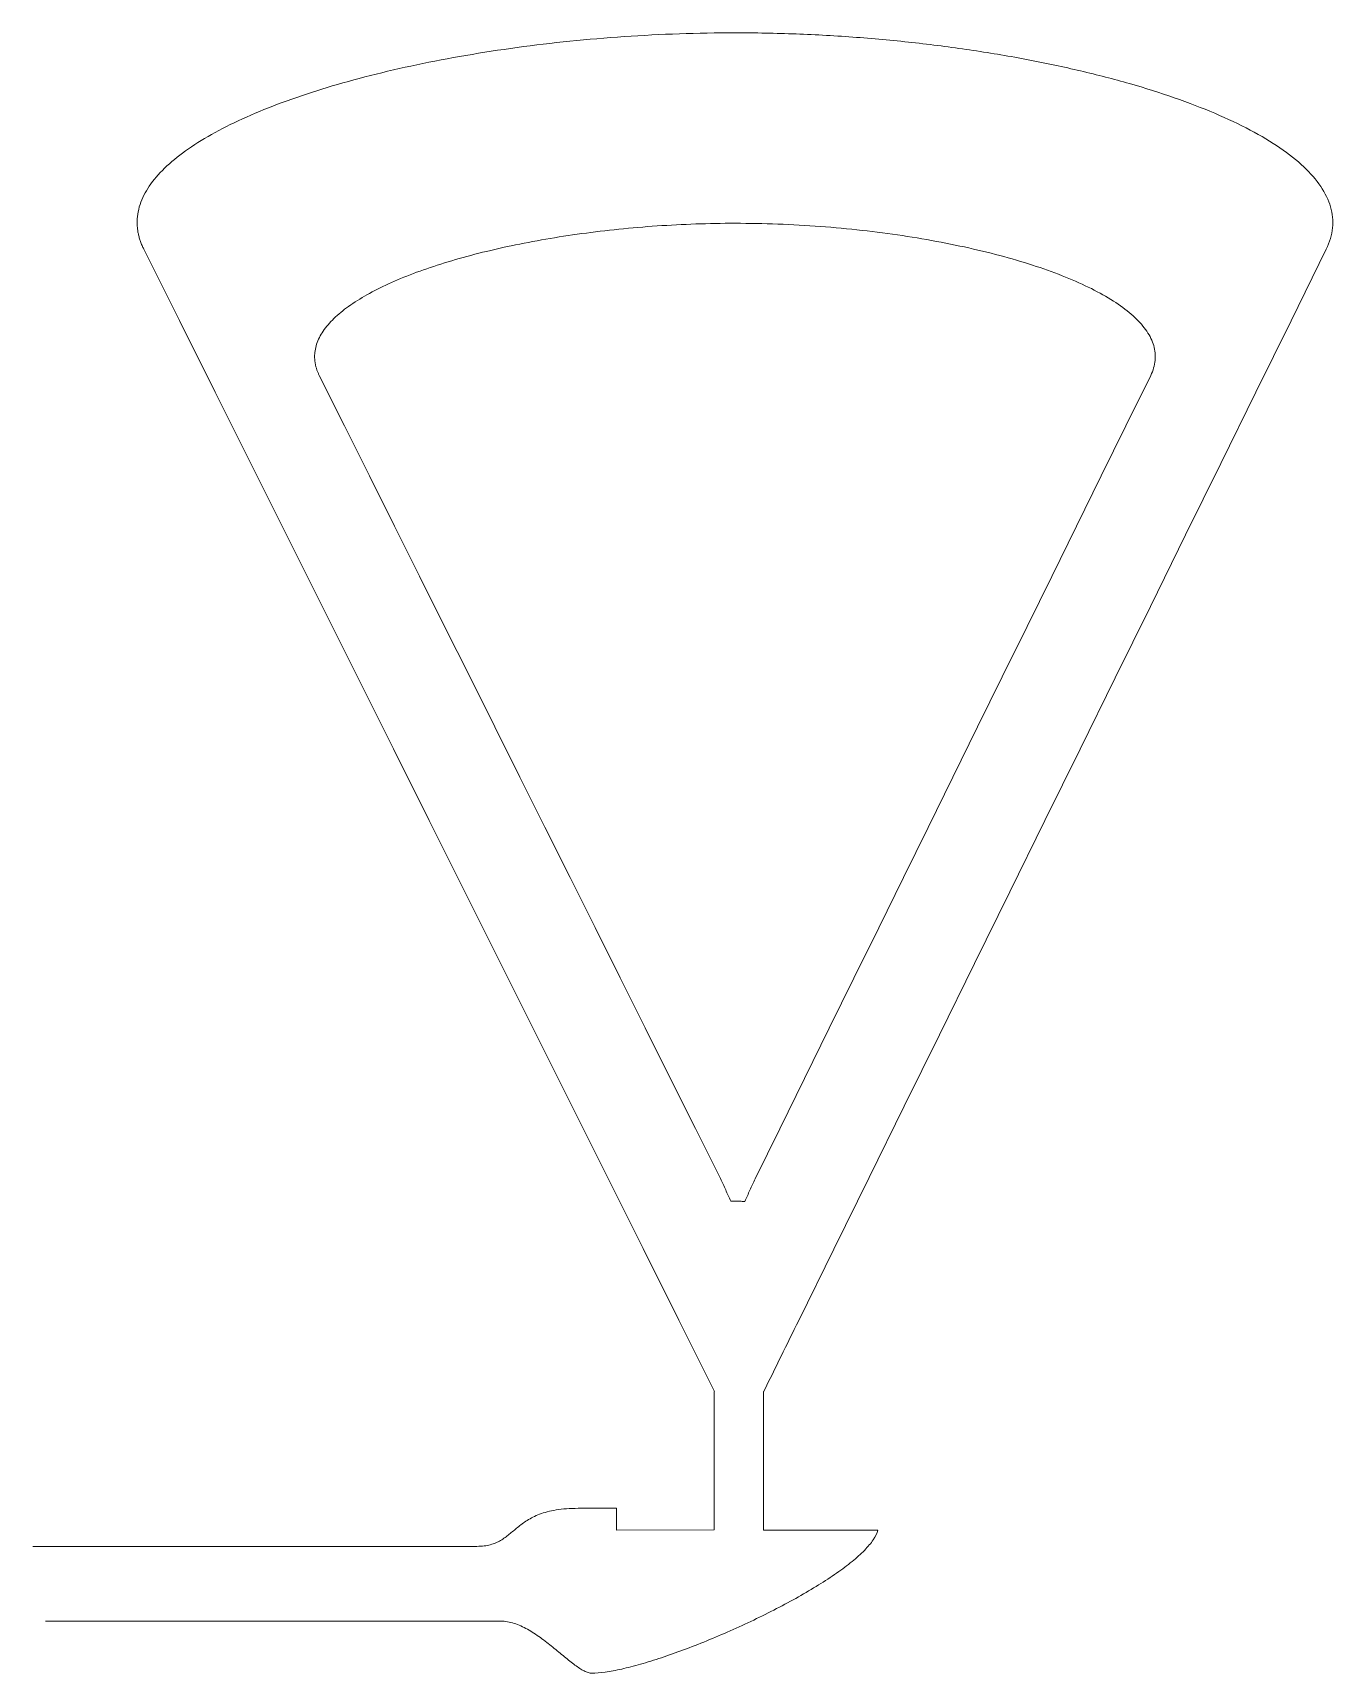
# Model space of a CAD drawing. Header units: millimetres. Extents: x -1287 to -404, y 154 to 690.
# Drawn here: x -628.5 to -404, y 324.8 to 608.1 of the extents above; entities that cross this region are included whole.
import ezdxf

# ---------------------------------------------------------------- set-up
doc = ezdxf.new("R2010")
doc.units = ezdxf.units.MM
doc.header["$MEASUREMENT"] = 0
doc.layers.add('Camada 1', color=7, linetype='Continuous')

msp = doc.modelspace()

# ---------------------------------------------------------------- linework, layer by layer
at = {"layer": 'Camada 1', "lineweight": 9}
for points, knots in [([(-510.8243, 373.4399), (-510.8243, 373.4399), (-510.8246, 373.4404), (-510.8246, 373.4404), (-510.8246, 373.4404), (-510.8246, 373.4404), (-516.9806, 385.7672), (-516.9806, 385.7672), (-516.9806, 385.7672), (-516.9806, 385.7672), (-523.1371, 398.0944), (-523.1371, 398.0944), (-523.1371, 398.0944), (-523.1371, 398.0944), (-529.2933, 410.4216), (-529.2933, 410.4216), (-529.2933, 410.4216), (-529.2933, 410.4216), (-535.4497, 422.7489), (-535.4497, 422.7489), (-535.4497, 422.7489), (-535.4497, 422.7489), (-541.6062, 435.0761), (-541.6062, 435.0761), (-541.6062, 435.0761), (-541.6062, 435.0761), (-547.7625, 447.4034), (-547.7625, 447.4034), (-547.7625, 447.4034), (-547.7625, 447.4034), (-553.9189, 459.7306), (-553.9189, 459.7306), (-553.9189, 459.7306), (-553.9189, 459.7306), (-560.0752, 472.0578), (-560.0752, 472.0578), (-560.0752, 472.0578), (-560.0752, 472.0578), (-566.2315, 484.3844), (-566.2315, 484.3844), (-566.2315, 484.3844), (-566.2315, 484.3844), (-572.3879, 496.7123), (-572.3879, 496.7123), (-572.3879, 496.7123), (-572.3879, 496.7123), (-578.5444, 509.0396), (-578.5444, 509.0396), (-578.5444, 509.0396), (-578.5444, 509.0396), (-584.7006, 521.3668), (-584.7006, 521.3668), (-584.7006, 521.3668), (-584.7006, 521.3668), (-590.8569, 533.6936), (-590.8569, 533.6936), (-590.8569, 533.6936), (-590.8569, 533.6936), (-597.0134, 546.0208), (-597.0134, 546.0208), (-597.0134, 546.0208), (-597.0134, 546.0208), (-603.1696, 558.3485), (-603.1696, 558.3485), (-603.1696, 558.3485), (-603.1696, 558.3485), (-609.3259, 570.6758), (-609.3259, 570.6758), (-609.3259, 570.6758), (-609.381, 570.7863), (-609.4346, 570.8968), (-609.4857, 571.0074), (-609.4857, 571.0074), (-609.5368, 571.1184), (-609.5863, 571.229), (-609.6333, 571.3395), (-609.6333, 571.3395), (-609.6805, 571.45), (-609.7257, 571.5602), (-609.7688, 571.6706), (-609.7688, 571.6706), (-609.8116, 571.7812), (-609.8528, 571.8916), (-609.8917, 572.0016), (-609.8917, 572.0016), (-609.9306, 572.1115), (-609.9678, 572.2216), (-610.0029, 572.3316), (-610.0029, 572.3316), (-610.0377, 572.4416), (-610.0711, 572.5515), (-610.102, 572.6616), (-610.102, 572.6616), (-610.133, 572.771), (-610.1622, 572.8809), (-610.1893, 572.9904), (-610.1893, 572.9904), (-610.2163, 573.0997), (-610.2418, 573.2098), (-610.2649, 573.3187), (-610.2649, 573.3187), (-610.2879, 573.4282), (-610.3094, 573.5375), (-610.3287, 573.647), (-610.3287, 573.647), (-610.3481, 573.7558), (-610.3657, 573.8653), (-610.3812, 573.9742), (-610.3812, 573.9742), (-610.3966, 574.083), (-610.4103, 574.1925), (-610.422, 574.3009), (-610.422, 574.3009), (-610.4337, 574.4097), (-610.4435, 574.5187), (-610.4513, 574.6276), (-610.4513, 574.6276), (-610.4592, 574.7358), (-610.4654, 574.8442), (-610.4693, 574.953), (-610.4693, 574.953), (-610.4736, 575.0614), (-610.4761, 575.1698), (-610.4764, 575.2781), (-610.4764, 575.2781), (-610.4769, 575.3859), (-610.4753, 575.4936), (-610.4723, 575.602), (-610.4723, 575.602), (-610.4692, 575.7097), (-610.4643, 575.8175), (-610.4573, 575.9254), (-610.4573, 575.9254), (-610.3875, 577.0275), (-610.1235, 578.1168), (-609.6778, 579.1914), (-609.6778, 579.1914), (-609.2321, 580.2659), (-608.6045, 581.3258), (-607.8071, 582.3673), (-607.8071, 582.3673), (-607.0097, 583.4094), (-606.0421, 584.4334), (-604.917, 585.4365), (-604.917, 585.4365), (-603.7918, 586.44), (-602.5084, 587.4233), (-601.0796, 588.383), (-601.0796, 588.383), (-599.6506, 589.3421), (-598.0756, 590.2785), (-596.3665, 591.1887), (-596.3665, 591.1887), (-594.6575, 592.0988), (-592.8145, 592.9832), (-590.8493, 593.8381), (-590.8493, 593.8381), (-588.8845, 594.6934), (-586.7973, 595.5199), (-584.6003, 596.3145), (-584.6003, 596.3145), (-582.4033, 597.1093), (-580.096, 597.8725), (-577.691, 598.6013), (-577.691, 598.6013), (-575.2858, 599.3298), (-572.7823, 600.0244), (-570.193, 600.681), (-570.193, 600.681), (-567.6037, 601.3377), (-564.928, 601.9579), (-562.1783, 602.5376), (-562.1783, 602.5376), (-559.4287, 603.1173), (-556.6045, 603.6572), (-553.7189, 604.1539), (-553.7189, 604.1539), (-550.8328, 604.651), (-547.8845, 605.1058), (-544.8862, 605.5143), (-544.8862, 605.5143), (-541.8879, 605.923), (-538.839, 606.2864), (-535.7525, 606.6011), (-535.7525, 606.6011), (-532.6655, 606.9161), (-529.5401, 607.1828), (-526.3889, 607.3985), (-526.3889, 607.3985), (-523.2374, 607.6141), (-520.0596, 607.7785), (-516.8677, 607.8885), (-516.8677, 607.8885), (-513.6758, 607.9991), (-510.4693, 608.0562), (-507.2606, 608.0562), (-507.2606, 608.0562), (-503.7381, 608.0562), (-500.2189, 607.988), (-496.7188, 607.8548), (-496.7188, 607.8548), (-493.2188, 607.7223), (-489.7375, 607.5249), (-486.2913, 607.267), (-486.2913, 607.267), (-482.8452, 607.0091), (-479.4336, 606.6897), (-476.0727, 606.3135), (-476.0727, 606.3135), (-472.7118, 605.9379), (-469.4013, 605.5039), (-466.1571, 605.0172), (-466.1571, 605.0172), (-462.9131, 604.5306), (-459.735, 603.99), (-456.6392, 603.3994), (-456.6392, 603.3994), (-453.5434, 602.8092), (-450.5294, 602.1686), (-447.6131, 601.4823), (-447.6131, 601.4823), (-444.6971, 600.7955), (-441.8789, 600.063), (-439.1738, 599.2874), (-439.1738, 599.2874), (-436.4688, 598.5122), (-433.8773, 597.6944), (-431.4152, 596.8375), (-431.4152, 596.8375), (-428.9531, 595.9808), (-426.62, 595.0848), (-424.432, 594.1544), (-424.432, 594.1544), (-422.2441, 593.2235), (-420.2011, 592.2567), (-418.3191, 591.259), (-418.3191, 591.259), (-416.437, 590.2614), (-414.7151, 589.2321), (-413.1702, 588.1745), (-413.1702, 588.1745), (-411.6253, 587.117), (-410.2561, 586.0315), (-409.08, 584.9221), (-409.08, 584.9221), (-407.9033, 583.813), (-406.9191, 582.6785), (-406.1429, 581.5242), (-406.1429, 581.5242), (-405.3667, 580.3699), (-404.7983, 579.1942), (-404.4537, 578.0025), (-404.4537, 578.0025), (-404.1091, 576.8101), (-403.9882, 575.6014), (-404.1067, 574.379), (-404.1067, 574.379), (-404.2249, 573.1565), (-404.5828, 571.9207), (-405.1959, 570.6758), (-405.1959, 570.6758), (-405.1959, 570.6758), (-411.2669, 558.3436), (-411.2669, 558.3436), (-411.2669, 558.3436), (-411.2669, 558.3436), (-417.338, 546.0113), (-417.338, 546.0113), (-417.338, 546.0113), (-417.338, 546.0113), (-423.4091, 533.6792), (-423.4091, 533.6792), (-423.4091, 533.6792), (-423.4091, 533.6792), (-429.4801, 521.3475), (-429.4801, 521.3475), (-429.4801, 521.3475), (-429.4801, 521.3475), (-435.5512, 509.0153), (-435.5512, 509.0153), (-435.5512, 509.0153), (-435.5512, 509.0153), (-441.6222, 496.6837), (-441.6222, 496.6837), (-441.6222, 496.6837), (-441.6222, 496.6837), (-447.6933, 484.3514), (-447.6933, 484.3514), (-447.6933, 484.3514), (-447.6933, 484.3514), (-453.7644, 472.0192), (-453.7644, 472.0192), (-453.7644, 472.0192), (-453.7644, 472.0192), (-459.8354, 459.6877), (-459.8354, 459.6877), (-459.8354, 459.6877), (-459.8354, 459.6877), (-465.9065, 447.3554), (-465.9065, 447.3554), (-465.9065, 447.3554), (-465.9065, 447.3554), (-471.9776, 435.0233), (-471.9776, 435.0233), (-471.9776, 435.0233), (-471.9776, 435.0233), (-478.0486, 422.6916), (-478.0486, 422.6916), (-478.0486, 422.6916), (-478.0486, 422.6916), (-484.1197, 410.3599), (-484.1197, 410.3599), (-484.1197, 410.3599), (-484.1197, 410.3599), (-490.1908, 398.0278), (-490.1908, 398.0278), (-490.1908, 398.0278), (-490.1908, 398.0278), (-496.2618, 385.6955), (-496.2618, 385.6955), (-496.2618, 385.6955), (-498.2855, 381.585), (-500.3091, 377.4745), (-502.3326, 373.364)], [0, 0, 0, 0, 0.01234568, 0.01234568, 0.01234568, 0.01234568, 0.02469136, 0.02469136, 0.02469136, 0.02469136, 0.03703704, 0.03703704, 0.03703704, 0.03703704, 0.04938272, 0.04938272, 0.04938272, 0.04938272, 0.0617284, 0.0617284, 0.0617284, 0.0617284, 0.07407407, 0.07407407, 0.07407407, 0.07407407, 0.08641975, 0.08641975, 0.08641975, 0.08641975, 0.09876543, 0.09876543, 0.09876543, 0.09876543, 0.11111111, 0.11111111, 0.11111111, 0.11111111, 0.12345679, 0.12345679, 0.12345679, 0.12345679, 0.13580247, 0.13580247, 0.13580247, 0.13580247, 0.14814815, 0.14814815, 0.14814815, 0.14814815, 0.16049383, 0.16049383, 0.16049383, 0.16049383, 0.17283951, 0.17283951, 0.17283951, 0.17283951, 0.18518519, 0.18518519, 0.18518519, 0.18518519, 0.19753086, 0.19753086, 0.19753086, 0.19753086, 0.20987654, 0.20987654, 0.20987654, 0.20987654, 0.22222222, 0.22222222, 0.22222222, 0.22222222, 0.2345679, 0.2345679, 0.2345679, 0.2345679, 0.24691358, 0.24691358, 0.24691358, 0.24691358, 0.25925926, 0.25925926, 0.25925926, 0.25925926, 0.27160494, 0.27160494, 0.27160494, 0.27160494, 0.28395062, 0.28395062, 0.28395062, 0.28395062, 0.2962963, 0.2962963, 0.2962963, 0.2962963, 0.30864198, 0.30864198, 0.30864198, 0.30864198, 0.32098765, 0.32098765, 0.32098765, 0.32098765, 0.33333333, 0.33333333, 0.33333333, 0.33333333, 0.34567901, 0.34567901, 0.34567901, 0.34567901, 0.35802469, 0.35802469, 0.35802469, 0.35802469, 0.37037037, 0.37037037, 0.37037037, 0.37037037, 0.38271605, 0.38271605, 0.38271605, 0.38271605, 0.39506173, 0.39506173, 0.39506173, 0.39506173, 0.40740741, 0.40740741, 0.40740741, 0.40740741, 0.41975309, 0.41975309, 0.41975309, 0.41975309, 0.43209877, 0.43209877, 0.43209877, 0.43209877, 0.44444444, 0.44444444, 0.44444444, 0.44444444, 0.45679012, 0.45679012, 0.45679012, 0.45679012, 0.4691358, 0.4691358, 0.4691358, 0.4691358, 0.48148148, 0.48148148, 0.48148148, 0.48148148, 0.49382716, 0.49382716, 0.49382716, 0.49382716, 0.50617284, 0.50617284, 0.50617284, 0.50617284, 0.51851852, 0.51851852, 0.51851852, 0.51851852, 0.5308642, 0.5308642, 0.5308642, 0.5308642, 0.54320988, 0.54320988, 0.54320988, 0.54320988, 0.55555556, 0.55555556, 0.55555556, 0.55555556, 0.56790123, 0.56790123, 0.56790123, 0.56790123, 0.58024691, 0.58024691, 0.58024691, 0.58024691, 0.59259259, 0.59259259, 0.59259259, 0.59259259, 0.60493827, 0.60493827, 0.60493827, 0.60493827, 0.61728395, 0.61728395, 0.61728395, 0.61728395, 0.62962963, 0.62962963, 0.62962963, 0.62962963, 0.64197531, 0.64197531, 0.64197531, 0.64197531, 0.65432099, 0.65432099, 0.65432099, 0.65432099, 0.66666667, 0.66666667, 0.66666667, 0.66666667, 0.67901235, 0.67901235, 0.67901235, 0.67901235, 0.69135802, 0.69135802, 0.69135802, 0.69135802, 0.7037037, 0.7037037, 0.7037037, 0.7037037, 0.71604938, 0.71604938, 0.71604938, 0.71604938, 0.72839506, 0.72839506, 0.72839506, 0.72839506, 0.74074074, 0.74074074, 0.74074074, 0.74074074, 0.75308642, 0.75308642, 0.75308642, 0.75308642, 0.7654321, 0.7654321, 0.7654321, 0.7654321, 0.77777778, 0.77777778, 0.77777778, 0.77777778, 0.79012346, 0.79012346, 0.79012346, 0.79012346, 0.80246914, 0.80246914, 0.80246914, 0.80246914, 0.81481481, 0.81481481, 0.81481481, 0.81481481, 0.82716049, 0.82716049, 0.82716049, 0.82716049, 0.83950617, 0.83950617, 0.83950617, 0.83950617, 0.85185185, 0.85185185, 0.85185185, 0.85185185, 0.86419753, 0.86419753, 0.86419753, 0.86419753, 0.87654321, 0.87654321, 0.87654321, 0.87654321, 0.88888889, 0.88888889, 0.88888889, 0.88888889, 0.90123457, 0.90123457, 0.90123457, 0.90123457, 0.91358025, 0.91358025, 0.91358025, 0.91358025, 0.92592593, 0.92592593, 0.92592593, 0.92592593, 0.9382716, 0.9382716, 0.9382716, 0.9382716, 0.95061728, 0.95061728, 0.95061728, 0.95061728, 0.96296296, 0.96296296, 0.96296296, 0.96296296, 0.97530864, 0.97530864, 0.97530864, 0.97530864, 0.98765432, 0.98765432, 0.98765432, 0.98765432, 1, 1, 1, 1]), ([(-509.769, 410.1971), (-509.769, 410.1971), (-514.0978, 418.8652), (-514.0978, 418.8652), (-514.0978, 418.8652), (-514.0978, 418.8652), (-518.4265, 427.5327), (-518.4265, 427.5327), (-518.4265, 427.5327), (-518.4265, 427.5327), (-522.7552, 436.1999), (-522.7552, 436.1999), (-522.7552, 436.1999), (-522.7552, 436.1999), (-527.084, 444.868), (-527.084, 444.868), (-527.084, 444.868), (-527.084, 444.868), (-531.4128, 453.5354), (-531.4128, 453.5354), (-531.4128, 453.5354), (-531.4128, 453.5354), (-535.7414, 462.203), (-535.7414, 462.203), (-535.7414, 462.203), (-535.7414, 462.203), (-540.0702, 470.8704), (-540.0702, 470.8704), (-540.0702, 470.8704), (-540.0702, 470.8704), (-544.3988, 479.5385), (-544.3988, 479.5385), (-544.3988, 479.5385), (-544.3988, 479.5385), (-548.7274, 488.2059), (-548.7274, 488.2059), (-548.7274, 488.2059), (-548.7274, 488.2059), (-553.0563, 496.8739), (-553.0563, 496.8739), (-553.0563, 496.8739), (-553.0563, 496.8739), (-557.3849, 505.5414), (-557.3849, 505.5414), (-557.3849, 505.5414), (-557.3849, 505.5414), (-561.7136, 514.2088), (-561.7136, 514.2088), (-561.7136, 514.2088), (-561.7136, 514.2088), (-566.0422, 522.8763), (-566.0422, 522.8763), (-566.0422, 522.8763), (-566.0422, 522.8763), (-570.3712, 531.5444), (-570.3712, 531.5444), (-570.3712, 531.5444), (-570.3712, 531.5444), (-574.6996, 540.212), (-574.6996, 540.212), (-574.6996, 540.212), (-574.6996, 540.212), (-579.0283, 548.8799), (-579.0283, 548.8799), (-579.0283, 548.8799), (-579.0673, 548.9573), (-579.1047, 549.0353), (-579.1407, 549.1131), (-579.1407, 549.1131), (-579.1766, 549.191), (-579.2116, 549.2686), (-579.2445, 549.3461), (-579.2445, 549.3461), (-579.2777, 549.4243), (-579.3094, 549.5017), (-579.3399, 549.5793), (-579.3399, 549.5793), (-579.3697, 549.6569), (-579.3991, 549.7344), (-579.4264, 549.8119), (-579.4264, 549.8119), (-579.4537, 549.889), (-579.4797, 549.9665), (-579.5043, 550.0439), (-579.5043, 550.0439), (-579.5291, 550.1216), (-579.5523, 550.1991), (-579.5741, 550.2761), (-579.5741, 550.2761), (-579.596, 550.353), (-579.6164, 550.4307), (-579.6354, 550.5075), (-579.6354, 550.5075), (-579.6545, 550.5846), (-579.6723, 550.6616), (-579.6886, 550.7385), (-579.6886, 550.7385), (-579.7049, 550.8156), (-579.7199, 550.8927), (-579.7336, 550.9689), (-579.7336, 550.9689), (-579.747, 551.0461), (-579.7594, 551.1223), (-579.7702, 551.1993), (-579.7702, 551.1993), (-579.7813, 551.2758), (-579.7908, 551.3528), (-579.7989, 551.4293), (-579.7989, 551.4293), (-579.8073, 551.5056), (-579.8142, 551.5821), (-579.8196, 551.6585), (-579.8196, 551.6585), (-579.8252, 551.7345), (-579.8298, 551.811), (-579.8325, 551.8873), (-579.8325, 551.8873), (-579.8353, 551.9633), (-579.8372, 552.0397), (-579.8373, 552.1156), (-579.8373, 552.1156), (-579.8379, 552.1914), (-579.8366, 552.268), (-579.8346, 552.3432), (-579.8346, 552.3432), (-579.8325, 552.4192), (-579.8288, 552.4954), (-579.8241, 552.5715), (-579.8241, 552.5715), (-579.775, 553.3458), (-579.5894, 554.1117), (-579.2761, 554.8673), (-579.2761, 554.8673), (-578.9626, 555.623), (-578.5214, 556.3681), (-577.9608, 557.1007), (-577.9608, 557.1007), (-577.4003, 557.8333), (-576.7198, 558.5536), (-575.9286, 559.2587), (-575.9286, 559.2587), (-575.1376, 559.9642), (-574.2354, 560.6556), (-573.2306, 561.3303), (-573.2306, 561.3303), (-572.2255, 562.005), (-571.1179, 562.6632), (-569.9165, 563.3035), (-569.9165, 563.3035), (-568.7147, 563.9429), (-567.4189, 564.5649), (-566.0371, 565.1666), (-566.0371, 565.1666), (-564.6554, 565.7676), (-563.188, 566.3488), (-561.6431, 566.9075), (-561.6431, 566.9075), (-560.0985, 567.4664), (-558.4762, 568.0031), (-556.7849, 568.5151), (-556.7849, 568.5151), (-555.0937, 569.0275), (-553.3338, 569.5153), (-551.513, 569.9773), (-551.513, 569.9773), (-549.6924, 570.4392), (-547.8108, 570.8753), (-545.8777, 571.2828), (-545.8777, 571.2828), (-543.9443, 571.6903), (-541.9588, 572.0703), (-539.9296, 572.4196), (-539.9296, 572.4196), (-537.9005, 572.7694), (-535.8272, 573.0883), (-533.719, 573.3759), (-533.719, 573.3759), (-531.6106, 573.6634), (-529.4671, 573.9186), (-527.2967, 574.1403), (-527.2967, 574.1403), (-525.1262, 574.3612), (-522.9286, 574.5489), (-520.7129, 574.7006), (-520.7129, 574.7006), (-518.4969, 574.8519), (-516.2627, 574.9679), (-514.0184, 575.0454), (-514.0184, 575.0454), (-511.7741, 575.1231), (-509.5194, 575.1632), (-507.2632, 575.1632), (-507.2632, 575.1632), (-504.7865, 575.1632), (-502.3122, 575.1149), (-499.8512, 575.0219), (-499.8512, 575.0219), (-497.3902, 574.9284), (-494.9425, 574.7897), (-492.5191, 574.6082), (-492.5191, 574.6082), (-490.0962, 574.4269), (-487.6972, 574.2024), (-485.3341, 573.938), (-485.3341, 573.938), (-482.971, 573.6735), (-480.6431, 573.3683), (-478.3621, 573.0262), (-478.3621, 573.0262), (-476.081, 572.6841), (-473.8465, 572.304), (-471.6698, 571.8887), (-471.6698, 571.8887), (-469.4929, 571.4736), (-467.3737, 571.0234), (-465.3234, 570.541), (-465.3234, 570.541), (-463.2729, 570.0581), (-461.2913, 569.5428), (-459.3893, 568.9977), (-459.3893, 568.9977), (-457.4875, 568.4522), (-455.6651, 567.8777), (-453.9342, 567.275), (-453.9342, 567.275), (-452.203, 566.6727), (-450.5626, 566.0427), (-449.0243, 565.3882), (-449.0243, 565.3882), (-447.4859, 564.7338), (-446.0492, 564.0541), (-444.7258, 563.353), (-444.7258, 563.353), (-443.4023, 562.651), (-442.192, 561.9268), (-441.1056, 561.1833), (-441.1056, 561.1833), (-440.0194, 560.4399), (-439.0567, 559.677), (-438.2294, 558.8967), (-438.2294, 558.8967), (-437.4023, 558.1165), (-436.7104, 557.3195), (-436.1645, 556.5079), (-436.1645, 556.5079), (-435.6189, 555.6963), (-435.2191, 554.8696), (-434.9766, 554.0316), (-434.9766, 554.0316), (-434.7342, 553.1929), (-434.6492, 552.3432), (-434.7326, 551.4836), (-434.7326, 551.4836), (-434.8157, 550.6241), (-435.0673, 549.7552), (-435.4984, 548.8799), (-435.4984, 548.8799), (-435.4984, 548.8799), (-439.7672, 540.2084), (-439.7672, 540.2084), (-439.7672, 540.2084), (-439.7672, 540.2084), (-444.0358, 531.5378), (-444.0358, 531.5378), (-444.0358, 531.5378), (-444.0358, 531.5378), (-448.3048, 522.8663), (-448.3048, 522.8663), (-448.3048, 522.8663), (-448.3048, 522.8663), (-452.5737, 514.1957), (-452.5737, 514.1957), (-452.5737, 514.1957), (-452.5737, 514.1957), (-456.8424, 505.5242), (-456.8424, 505.5242), (-456.8424, 505.5242), (-456.8424, 505.5242), (-461.1111, 496.8535), (-461.1111, 496.8535), (-461.1111, 496.8535), (-461.1111, 496.8535), (-465.3798, 488.183), (-465.3798, 488.183), (-465.3798, 488.183), (-465.3798, 488.183), (-469.6484, 479.5115), (-469.6484, 479.5115), (-469.6484, 479.5115), (-469.6484, 479.5115), (-473.9173, 470.8409), (-473.9173, 470.8409), (-473.9173, 470.8409), (-473.9173, 470.8409), (-478.1861, 462.1694), (-478.1861, 462.1694), (-478.1861, 462.1694), (-478.1861, 462.1694), (-482.4549, 453.4988), (-482.4549, 453.4988), (-482.4549, 453.4988), (-482.4549, 453.4988), (-486.7235, 444.828), (-486.7235, 444.828), (-486.7235, 444.828), (-486.7235, 444.828), (-490.9923, 436.1567), (-490.9923, 436.1567), (-490.9923, 436.1567), (-490.9923, 436.1567), (-495.261, 427.4859), (-495.261, 427.4859), (-495.261, 427.4859), (-495.261, 427.4859), (-499.5296, 418.8147), (-499.5296, 418.8147), (-499.5296, 418.8147), (-499.5296, 418.8147), (-503.7984, 410.1439), (-503.7984, 410.1439)], [0, 0, 0, 0, 0.0125, 0.0125, 0.0125, 0.0125, 0.025, 0.025, 0.025, 0.025, 0.0375, 0.0375, 0.0375, 0.0375, 0.05, 0.05, 0.05, 0.05, 0.0625, 0.0625, 0.0625, 0.0625, 0.075, 0.075, 0.075, 0.075, 0.0875, 0.0875, 0.0875, 0.0875, 0.1, 0.1, 0.1, 0.1, 0.1125, 0.1125, 0.1125, 0.1125, 0.125, 0.125, 0.125, 0.125, 0.1375, 0.1375, 0.1375, 0.1375, 0.15, 0.15, 0.15, 0.15, 0.1625, 0.1625, 0.1625, 0.1625, 0.175, 0.175, 0.175, 0.175, 0.1875, 0.1875, 0.1875, 0.1875, 0.2, 0.2, 0.2, 0.2, 0.2125, 0.2125, 0.2125, 0.2125, 0.225, 0.225, 0.225, 0.225, 0.2375, 0.2375, 0.2375, 0.2375, 0.25, 0.25, 0.25, 0.25, 0.2625, 0.2625, 0.2625, 0.2625, 0.275, 0.275, 0.275, 0.275, 0.2875, 0.2875, 0.2875, 0.2875, 0.3, 0.3, 0.3, 0.3, 0.3125, 0.3125, 0.3125, 0.3125, 0.325, 0.325, 0.325, 0.325, 0.3375, 0.3375, 0.3375, 0.3375, 0.35, 0.35, 0.35, 0.35, 0.3625, 0.3625, 0.3625, 0.3625, 0.375, 0.375, 0.375, 0.375, 0.3875, 0.3875, 0.3875, 0.3875, 0.4, 0.4, 0.4, 0.4, 0.4125, 0.4125, 0.4125, 0.4125, 0.425, 0.425, 0.425, 0.425, 0.4375, 0.4375, 0.4375, 0.4375, 0.45, 0.45, 0.45, 0.45, 0.4625, 0.4625, 0.4625, 0.4625, 0.475, 0.475, 0.475, 0.475, 0.4875, 0.4875, 0.4875, 0.4875, 0.5, 0.5, 0.5, 0.5, 0.5125, 0.5125, 0.5125, 0.5125, 0.525, 0.525, 0.525, 0.525, 0.5375, 0.5375, 0.5375, 0.5375, 0.55, 0.55, 0.55, 0.55, 0.5625, 0.5625, 0.5625, 0.5625, 0.575, 0.575, 0.575, 0.575, 0.5875, 0.5875, 0.5875, 0.5875, 0.6, 0.6, 0.6, 0.6, 0.6125, 0.6125, 0.6125, 0.6125, 0.625, 0.625, 0.625, 0.625, 0.6375, 0.6375, 0.6375, 0.6375, 0.65, 0.65, 0.65, 0.65, 0.6625, 0.6625, 0.6625, 0.6625, 0.675, 0.675, 0.675, 0.675, 0.6875, 0.6875, 0.6875, 0.6875, 0.7, 0.7, 0.7, 0.7, 0.7125, 0.7125, 0.7125, 0.7125, 0.725, 0.725, 0.725, 0.725, 0.7375, 0.7375, 0.7375, 0.7375, 0.75, 0.75, 0.75, 0.75, 0.7625, 0.7625, 0.7625, 0.7625, 0.775, 0.775, 0.775, 0.775, 0.7875, 0.7875, 0.7875, 0.7875, 0.8, 0.8, 0.8, 0.8, 0.8125, 0.8125, 0.8125, 0.8125, 0.825, 0.825, 0.825, 0.825, 0.8375, 0.8375, 0.8375, 0.8375, 0.85, 0.85, 0.85, 0.85, 0.8625, 0.8625, 0.8625, 0.8625, 0.875, 0.875, 0.875, 0.875, 0.8875, 0.8875, 0.8875, 0.8875, 0.9, 0.9, 0.9, 0.9, 0.9125, 0.9125, 0.9125, 0.9125, 0.925, 0.925, 0.925, 0.925, 0.9375, 0.9375, 0.9375, 0.9375, 0.95, 0.95, 0.95, 0.95, 0.9625, 0.9625, 0.9625, 0.9625, 0.975, 0.975, 0.975, 0.975, 0.9875, 0.9875, 0.9875, 0.9875, 1, 1, 1, 1]), ([(-507.9853, 406.3022), (-507.9853, 406.3022), (-508.0957, 406.5445), (-508.0957, 406.5445), (-508.0957, 406.5445), (-508.0957, 406.5445), (-508.2066, 406.7876), (-508.2066, 406.7876), (-508.2066, 406.7876), (-508.2066, 406.7876), (-508.3174, 407.0306), (-508.3174, 407.0306), (-508.3174, 407.0306), (-508.3174, 407.0306), (-508.428, 407.2737), (-508.428, 407.2737), (-508.428, 407.2737), (-508.428, 407.2737), (-508.5388, 407.5168), (-508.5388, 407.5168), (-508.5388, 407.5168), (-508.5388, 407.5168), (-508.6496, 407.7595), (-508.6496, 407.7595), (-508.6496, 407.7595), (-508.6496, 407.7595), (-508.7601, 408.0025), (-508.7601, 408.0025), (-508.7601, 408.0025), (-508.7601, 408.0025), (-508.8708, 408.2455), (-508.8708, 408.2455), (-508.8708, 408.2455), (-508.8708, 408.2455), (-508.9813, 408.4886), (-508.9813, 408.4886), (-508.9813, 408.4886), (-508.9813, 408.4886), (-509.0921, 408.7311), (-509.0921, 408.7311), (-509.0921, 408.7311), (-509.0921, 408.7311), (-509.2029, 408.9742), (-509.2029, 408.9742), (-509.2029, 408.9742), (-509.2029, 408.9742), (-509.3135, 409.2173), (-509.3135, 409.2173), (-509.3135, 409.2173), (-509.3135, 409.2173), (-509.424, 409.4602), (-509.424, 409.4602), (-509.424, 409.4602), (-509.424, 409.4602), (-509.5349, 409.7033), (-509.5349, 409.7033), (-509.5349, 409.7033), (-509.5349, 409.7033), (-509.6456, 409.9466), (-509.6456, 409.9466), (-509.6456, 409.9466), (-509.6456, 409.9466), (-509.756, 410.1888), (-509.756, 410.1888)], [0, 0, 0, 0, 0.0625, 0.0625, 0.0625, 0.0625, 0.125, 0.125, 0.125, 0.125, 0.1875, 0.1875, 0.1875, 0.1875, 0.25, 0.25, 0.25, 0.25, 0.3125, 0.3125, 0.3125, 0.3125, 0.375, 0.375, 0.375, 0.375, 0.4375, 0.4375, 0.4375, 0.4375, 0.5, 0.5, 0.5, 0.5, 0.5625, 0.5625, 0.5625, 0.5625, 0.625, 0.625, 0.625, 0.625, 0.6875, 0.6875, 0.6875, 0.6875, 0.75, 0.75, 0.75, 0.75, 0.8125, 0.8125, 0.8125, 0.8125, 0.875, 0.875, 0.875, 0.875, 0.9375, 0.9375, 0.9375, 0.9375, 1, 1, 1, 1]), ([(-503.7984, 410.1439), (-503.7984, 410.1439), (-503.9092, 409.9009), (-503.9092, 409.9009), (-503.9092, 409.9009), (-503.9092, 409.9009), (-504.0199, 409.6582), (-504.0199, 409.6582), (-504.0199, 409.6582), (-504.0199, 409.6582), (-504.1306, 409.4151), (-504.1306, 409.4151), (-504.1306, 409.4151), (-504.1306, 409.4151), (-504.2413, 409.1722), (-504.2413, 409.1722), (-504.2413, 409.1722), (-504.2413, 409.1722), (-504.352, 408.929), (-504.352, 408.929), (-504.352, 408.929), (-504.352, 408.929), (-504.4628, 408.6859), (-504.4628, 408.6859), (-504.4628, 408.6859), (-504.4628, 408.6859), (-504.5734, 408.4436), (-504.5734, 408.4436), (-504.5734, 408.4436), (-504.5734, 408.4436), (-504.6839, 408.2002), (-504.6839, 408.2002), (-504.6839, 408.2002), (-504.6839, 408.2002), (-504.7947, 407.9572), (-504.7947, 407.9572), (-504.7947, 407.9572), (-504.7947, 407.9572), (-504.9054, 407.7143), (-504.9054, 407.7143), (-504.9054, 407.7143), (-504.9054, 407.7143), (-505.016, 407.4716), (-505.016, 407.4716), (-505.016, 407.4716), (-505.016, 407.4716), (-505.1267, 407.2286), (-505.1267, 407.2286), (-505.1267, 407.2286), (-505.1267, 407.2286), (-505.2373, 406.9856), (-505.2373, 406.9856), (-505.2373, 406.9856), (-505.2373, 406.9856), (-505.3481, 406.7425), (-505.3481, 406.7425), (-505.3481, 406.7425), (-505.3481, 406.7425), (-505.4587, 406.4995), (-505.4587, 406.4995), (-505.4587, 406.4995), (-505.4587, 406.4995), (-505.5693, 406.2568), (-505.5693, 406.2568)], [0, 0, 0, 0, 0.0625, 0.0625, 0.0625, 0.0625, 0.125, 0.125, 0.125, 0.125, 0.1875, 0.1875, 0.1875, 0.1875, 0.25, 0.25, 0.25, 0.25, 0.3125, 0.3125, 0.3125, 0.3125, 0.375, 0.375, 0.375, 0.375, 0.4375, 0.4375, 0.4375, 0.4375, 0.5, 0.5, 0.5, 0.5, 0.5625, 0.5625, 0.5625, 0.5625, 0.625, 0.625, 0.625, 0.625, 0.6875, 0.6875, 0.6875, 0.6875, 0.75, 0.75, 0.75, 0.75, 0.8125, 0.8125, 0.8125, 0.8125, 0.875, 0.875, 0.875, 0.875, 0.9375, 0.9375, 0.9375, 0.9375, 1, 1, 1, 1]), ([(-505.5693, 406.2568), (-505.5693, 406.2568), (-505.7205, 406.2597), (-505.7205, 406.2597), (-505.7205, 406.2597), (-505.7205, 406.2597), (-505.8713, 406.2623), (-505.8713, 406.2623), (-505.8713, 406.2623), (-505.8713, 406.2623), (-506.0225, 406.2651), (-506.0225, 406.2651), (-506.0225, 406.2651), (-506.0225, 406.2651), (-506.1734, 406.268), (-506.1734, 406.268), (-506.1734, 406.268), (-506.1734, 406.268), (-506.3245, 406.2706), (-506.3245, 406.2706), (-506.3245, 406.2706), (-506.3245, 406.2706), (-506.4754, 406.2735), (-506.4754, 406.2735), (-506.4754, 406.2735), (-506.4754, 406.2735), (-506.6265, 406.2768), (-506.6265, 406.2768), (-506.6265, 406.2768), (-506.6265, 406.2768), (-506.7774, 406.2796), (-506.7774, 406.2796), (-506.7774, 406.2796), (-506.7774, 406.2796), (-506.9286, 406.2821), (-506.9286, 406.2821), (-506.9286, 406.2821), (-506.9286, 406.2821), (-507.0793, 406.2851), (-507.0793, 406.2851), (-507.0793, 406.2851), (-507.0793, 406.2851), (-507.2306, 406.2877), (-507.2306, 406.2877), (-507.2306, 406.2877), (-507.2306, 406.2877), (-507.3813, 406.2903), (-507.3813, 406.2903), (-507.3813, 406.2903), (-507.3813, 406.2903), (-507.5323, 406.2931), (-507.5323, 406.2931), (-507.5323, 406.2931), (-507.5323, 406.2931), (-507.6833, 406.2965), (-507.6833, 406.2965), (-507.6833, 406.2965), (-507.6833, 406.2965), (-507.8342, 406.2993), (-507.8342, 406.2993), (-507.8342, 406.2993), (-507.8342, 406.2993), (-507.9853, 406.3022), (-507.9853, 406.3022)], [0, 0, 0, 0, 0.0625, 0.0625, 0.0625, 0.0625, 0.125, 0.125, 0.125, 0.125, 0.1875, 0.1875, 0.1875, 0.1875, 0.25, 0.25, 0.25, 0.25, 0.3125, 0.3125, 0.3125, 0.3125, 0.375, 0.375, 0.375, 0.375, 0.4375, 0.4375, 0.4375, 0.4375, 0.5, 0.5, 0.5, 0.5, 0.5625, 0.5625, 0.5625, 0.5625, 0.625, 0.625, 0.625, 0.625, 0.6875, 0.6875, 0.6875, 0.6875, 0.75, 0.75, 0.75, 0.75, 0.8125, 0.8125, 0.8125, 0.8125, 0.875, 0.875, 0.875, 0.875, 0.9375, 0.9375, 0.9375, 0.9375, 1, 1, 1, 1]), ([(-510.8353, 349.5169), (-510.8353, 349.5169), (-527.7378, 349.4797), (-527.7378, 349.4797), (-527.7378, 349.4797), (-527.7378, 349.4797), (-527.7378, 349.6967), (-527.7378, 349.6967), (-527.7378, 349.6967), (-527.7378, 349.6967), (-527.7378, 349.9701), (-527.7378, 349.9701), (-527.7378, 349.9701), (-527.7378, 349.9701), (-527.7378, 350.2441), (-527.7378, 350.2441), (-527.7378, 350.2441), (-527.7378, 350.2441), (-527.7378, 350.5179), (-527.7378, 350.5179), (-527.7378, 350.5179), (-527.7378, 350.5179), (-527.7378, 350.7913), (-527.7378, 350.7913), (-527.7378, 350.7913), (-527.7378, 350.7913), (-527.7378, 351.0653), (-527.7378, 351.0653), (-527.7378, 351.0653), (-527.7378, 351.0653), (-527.7378, 351.3391), (-527.7378, 351.3391), (-527.7378, 351.3391), (-527.7378, 351.3391), (-527.7378, 351.6131), (-527.7378, 351.6131), (-527.7378, 351.6131), (-527.7378, 351.6131), (-527.7378, 351.8865), (-527.7378, 351.8865), (-527.7378, 351.8865), (-527.7378, 351.8865), (-527.7378, 352.1604), (-527.7378, 352.1604), (-527.7378, 352.1604), (-527.7378, 352.1604), (-527.7378, 352.4338), (-527.7378, 352.4338), (-527.7378, 352.4338), (-527.7378, 352.4338), (-527.7378, 352.7077), (-527.7378, 352.7077), (-527.7378, 352.7077), (-527.7378, 352.7077), (-527.7378, 352.9816), (-527.7378, 352.9816), (-527.7378, 352.9816), (-527.7378, 352.9816), (-527.7378, 353.2556), (-527.7378, 353.2556), (-527.7378, 353.2556), (-527.7378, 353.2556), (-528.1487, 353.2556), (-528.1487, 353.2556), (-528.1487, 353.2556), (-528.1487, 353.2556), (-528.5594, 353.2556), (-528.5594, 353.2556), (-528.5594, 353.2556), (-528.5594, 353.2556), (-528.9699, 353.2556), (-528.9699, 353.2556), (-528.9699, 353.2556), (-528.9699, 353.2556), (-529.3806, 353.2556), (-529.3806, 353.2556), (-529.3806, 353.2556), (-529.3806, 353.2556), (-529.7914, 353.2556), (-529.7914, 353.2556), (-529.7914, 353.2556), (-529.7914, 353.2556), (-530.2021, 353.2556), (-530.2021, 353.2556), (-530.2021, 353.2556), (-530.2021, 353.2556), (-530.6129, 353.2556), (-530.6129, 353.2556), (-530.6129, 353.2556), (-530.6129, 353.2556), (-531.0234, 353.2556), (-531.0234, 353.2556), (-531.0234, 353.2556), (-531.0234, 353.2556), (-531.4342, 353.2556), (-531.4342, 353.2556), (-531.4342, 353.2556), (-531.4342, 353.2556), (-531.845, 353.2556), (-531.845, 353.2556), (-531.845, 353.2556), (-531.845, 353.2556), (-532.2556, 353.2556), (-532.2556, 353.2556), (-532.2556, 353.2556), (-532.2556, 353.2556), (-532.6662, 353.2556), (-532.6662, 353.2556), (-532.6662, 353.2556), (-532.6662, 353.2556), (-533.0769, 353.2556), (-533.0769, 353.2556), (-533.0769, 353.2556), (-533.0769, 353.2556), (-533.4877, 353.2556), (-533.4877, 353.2556), (-533.4877, 353.2556), (-533.4877, 353.2556), (-533.8982, 353.2556), (-533.8982, 353.2556), (-533.8982, 353.2556), (-533.8982, 353.2556), (-534.3089, 353.2556), (-534.3089, 353.2556), (-534.3089, 353.2556), (-535.0437, 353.2556), (-535.7269, 353.2296), (-536.3641, 353.1815), (-536.3641, 353.1815), (-537.0011, 353.1333), (-537.5924, 353.0627), (-538.1426, 352.9729), (-538.1426, 352.9729), (-538.6928, 352.8829), (-539.2026, 352.774), (-539.6767, 352.6488), (-539.6767, 352.6488), (-540.1506, 352.5237), (-540.5893, 352.3829), (-540.9977, 352.2286), (-540.9977, 352.2286), (-541.4061, 352.075), (-541.7845, 351.9081), (-542.1379, 351.7314), (-542.1379, 351.7314), (-542.4915, 351.5552), (-542.8201, 351.3692), (-543.1288, 351.1763), (-543.1288, 351.1763), (-543.4375, 350.9842), (-543.7275, 350.785), (-544.0024, 350.5833), (-544.0024, 350.5833), (-544.2777, 350.3809), (-544.5385, 350.1754), (-544.7903, 349.9701), (-544.7903, 349.9701), (-545.0421, 349.7651), (-545.2853, 349.5593), (-545.5245, 349.3575), (-545.5245, 349.3575), (-545.7637, 349.1553), (-545.9996, 348.9566), (-546.2367, 348.7641), (-546.2367, 348.7641), (-546.4741, 348.5717), (-546.713, 348.3852), (-546.959, 348.209), (-546.959, 348.209), (-546.959, 348.209), (-546.9666, 348.2036), (-546.9666, 348.2036), (-546.9666, 348.2036), (-547.2101, 348.0288), (-547.4605, 347.8638), (-547.7226, 347.7117), (-547.7226, 347.7117), (-547.9877, 347.5581), (-548.2647, 347.4166), (-548.5596, 347.2914), (-548.5596, 347.2914), (-548.8543, 347.1663), (-549.167, 347.0573), (-549.5022, 346.9675), (-549.5022, 346.9675), (-549.8372, 346.8777), (-550.1958, 346.8071), (-550.5816, 346.7589), (-550.5816, 346.7589), (-550.9678, 346.7109), (-551.3824, 346.6852), (-551.8301, 346.6852), (-551.8301, 346.6852), (-551.8301, 346.6852), (-556.6214, 346.6852), (-556.6214, 346.6852), (-556.6214, 346.6852), (-556.6214, 346.6852), (-561.4126, 346.6852), (-561.4126, 346.6852), (-561.4126, 346.6852), (-561.4126, 346.6852), (-566.2037, 346.6852), (-566.2037, 346.6852), (-566.2037, 346.6852), (-566.2037, 346.6852), (-570.9947, 346.6852), (-570.9947, 346.6852), (-570.9947, 346.6852), (-570.9947, 346.6852), (-575.7857, 346.6852), (-575.7857, 346.6852), (-575.7857, 346.6852), (-575.7857, 346.6852), (-580.5769, 346.6852), (-580.5769, 346.6852), (-580.5769, 346.6852), (-580.5769, 346.6852), (-585.368, 346.6852), (-585.368, 346.6852), (-585.368, 346.6852), (-585.368, 346.6852), (-590.1592, 346.6852), (-590.1592, 346.6852), (-590.1592, 346.6852), (-590.1592, 346.6852), (-594.9502, 346.6852), (-594.9502, 346.6852), (-594.9502, 346.6852), (-594.9502, 346.6852), (-599.7412, 346.6852), (-599.7412, 346.6852), (-599.7412, 346.6852), (-599.7412, 346.6852), (-604.5324, 346.6852), (-604.5324, 346.6852), (-604.5324, 346.6852), (-604.5324, 346.6852), (-609.3235, 346.6852), (-609.3235, 346.6852), (-609.3235, 346.6852), (-609.3235, 346.6852), (-614.1145, 346.6852), (-614.1145, 346.6852), (-614.1145, 346.6852), (-614.1145, 346.6852), (-618.9055, 346.6852), (-618.9055, 346.6852), (-618.9055, 346.6852), (-618.9055, 346.6852), (-623.6967, 346.6852), (-623.6967, 346.6852), (-623.6967, 346.6852), (-623.6967, 346.6852), (-628.4878, 346.6852), (-628.4878, 346.6852)], [0, 0, 0, 0, 0.015625, 0.015625, 0.015625, 0.015625, 0.03125, 0.03125, 0.03125, 0.03125, 0.046875, 0.046875, 0.046875, 0.046875, 0.0625, 0.0625, 0.0625, 0.0625, 0.078125, 0.078125, 0.078125, 0.078125, 0.09375, 0.09375, 0.09375, 0.09375, 0.109375, 0.109375, 0.109375, 0.109375, 0.125, 0.125, 0.125, 0.125, 0.140625, 0.140625, 0.140625, 0.140625, 0.15625, 0.15625, 0.15625, 0.15625, 0.171875, 0.171875, 0.171875, 0.171875, 0.1875, 0.1875, 0.1875, 0.1875, 0.203125, 0.203125, 0.203125, 0.203125, 0.21875, 0.21875, 0.21875, 0.21875, 0.234375, 0.234375, 0.234375, 0.234375, 0.25, 0.25, 0.25, 0.25, 0.265625, 0.265625, 0.265625, 0.265625, 0.28125, 0.28125, 0.28125, 0.28125, 0.296875, 0.296875, 0.296875, 0.296875, 0.3125, 0.3125, 0.3125, 0.3125, 0.328125, 0.328125, 0.328125, 0.328125, 0.34375, 0.34375, 0.34375, 0.34375, 0.359375, 0.359375, 0.359375, 0.359375, 0.375, 0.375, 0.375, 0.375, 0.390625, 0.390625, 0.390625, 0.390625, 0.40625, 0.40625, 0.40625, 0.40625, 0.421875, 0.421875, 0.421875, 0.421875, 0.4375, 0.4375, 0.4375, 0.4375, 0.453125, 0.453125, 0.453125, 0.453125, 0.46875, 0.46875, 0.46875, 0.46875, 0.484375, 0.484375, 0.484375, 0.484375, 0.5, 0.5, 0.5, 0.5, 0.515625, 0.515625, 0.515625, 0.515625, 0.53125, 0.53125, 0.53125, 0.53125, 0.546875, 0.546875, 0.546875, 0.546875, 0.5625, 0.5625, 0.5625, 0.5625, 0.578125, 0.578125, 0.578125, 0.578125, 0.59375, 0.59375, 0.59375, 0.59375, 0.609375, 0.609375, 0.609375, 0.609375, 0.625, 0.625, 0.625, 0.625, 0.640625, 0.640625, 0.640625, 0.640625, 0.65625, 0.65625, 0.65625, 0.65625, 0.671875, 0.671875, 0.671875, 0.671875, 0.6875, 0.6875, 0.6875, 0.6875, 0.703125, 0.703125, 0.703125, 0.703125, 0.71875, 0.71875, 0.71875, 0.71875, 0.734375, 0.734375, 0.734375, 0.734375, 0.75, 0.75, 0.75, 0.75, 0.765625, 0.765625, 0.765625, 0.765625, 0.78125, 0.78125, 0.78125, 0.78125, 0.796875, 0.796875, 0.796875, 0.796875, 0.8125, 0.8125, 0.8125, 0.8125, 0.828125, 0.828125, 0.828125, 0.828125, 0.84375, 0.84375, 0.84375, 0.84375, 0.859375, 0.859375, 0.859375, 0.859375, 0.875, 0.875, 0.875, 0.875, 0.890625, 0.890625, 0.890625, 0.890625, 0.90625, 0.90625, 0.90625, 0.90625, 0.921875, 0.921875, 0.921875, 0.921875, 0.9375, 0.9375, 0.9375, 0.9375, 0.953125, 0.953125, 0.953125, 0.953125, 0.96875, 0.96875, 0.96875, 0.96875, 0.984375, 0.984375, 0.984375, 0.984375, 1, 1, 1, 1]), ([(-502.3354, 349.4822), (-502.3354, 349.4822), (-497.7397, 349.4822), (-497.7397, 349.4822), (-497.7397, 349.4822), (-497.7397, 349.4822), (-496.6581, 349.4822), (-496.6581, 349.4822), (-496.6581, 349.4822), (-496.6581, 349.4822), (-495.5762, 349.4822), (-495.5762, 349.4822), (-495.5762, 349.4822), (-495.5762, 349.4822), (-494.4944, 349.4822), (-494.4944, 349.4822), (-494.4944, 349.4822), (-494.4944, 349.4822), (-493.4125, 349.4822), (-493.4125, 349.4822), (-493.4125, 349.4822), (-493.4125, 349.4822), (-492.3307, 349.4822), (-492.3307, 349.4822), (-492.3307, 349.4822), (-492.3307, 349.4822), (-491.249, 349.4822), (-491.249, 349.4822), (-491.249, 349.4822), (-491.249, 349.4822), (-490.1672, 349.4822), (-490.1672, 349.4822), (-490.1672, 349.4822), (-490.1672, 349.4822), (-489.0854, 349.4822), (-489.0854, 349.4822), (-489.0854, 349.4822), (-489.0854, 349.4822), (-488.0038, 349.4822), (-488.0038, 349.4822), (-488.0038, 349.4822), (-488.0038, 349.4822), (-486.9218, 349.4822), (-486.9218, 349.4822), (-486.9218, 349.4822), (-486.9218, 349.4822), (-485.8401, 349.4822), (-485.8401, 349.4822), (-485.8401, 349.4822), (-485.8401, 349.4822), (-484.7582, 349.4822), (-484.7582, 349.4822), (-484.7582, 349.4822), (-484.7582, 349.4822), (-483.6764, 349.4822), (-483.6764, 349.4822), (-483.6764, 349.4822), (-483.6764, 349.4822), (-482.5947, 349.4822), (-482.5947, 349.4822), (-482.5947, 349.4822), (-482.7354, 348.9548), (-483.0089, 348.3962), (-483.4002, 347.8139), (-483.4002, 347.8139), (-483.7915, 347.2314), (-484.3013, 346.6239), (-484.9146, 345.9979), (-484.9146, 345.9979), (-485.5278, 345.3719), (-486.2448, 344.7267), (-487.0507, 344.069), (-487.0507, 344.069), (-487.8569, 343.4113), (-488.7524, 342.74), (-489.7223, 342.0626), (-489.7223, 342.0626), (-490.6925, 341.3847), (-491.7374, 340.7003), (-492.8422, 340.0144), (-492.8422, 340.0144), (-493.9476, 339.3284), (-495.1133, 338.6411), (-496.3245, 337.9587), (-496.3245, 337.9587), (-497.5362, 337.2764), (-498.7936, 336.5984), (-500.0824, 335.9317), (-500.0824, 335.9317), (-501.3713, 335.2644), (-502.6915, 334.6077), (-504.0285, 333.9677), (-504.0285, 333.9677), (-505.3657, 333.3275), (-506.7201, 332.7039), (-508.0771, 332.1031), (-508.0771, 332.1031), (-509.4338, 331.5018), (-510.7932, 330.923), (-512.1406, 330.3726), (-512.1406, 330.3726), (-513.4881, 329.822), (-514.8236, 329.2996), (-516.1329, 328.8115), (-516.1329, 328.8115), (-517.4422, 328.3234), (-518.7254, 327.869), (-519.9674, 327.4553), (-519.9674, 327.4553), (-521.2094, 327.0411), (-522.4111, 326.6673), (-523.5573, 326.3391), (-523.5573, 326.3391), (-524.7035, 326.0112), (-525.7945, 325.7283), (-526.8159, 325.4978), (-526.8159, 325.4978), (-527.837, 325.2672), (-528.7886, 325.0887), (-529.6564, 324.9674), (-529.6564, 324.9674), (-530.5241, 324.846), (-531.3074, 324.7828), (-531.9925, 324.7828), (-531.9925, 324.7828), (-532.186, 324.7828), (-532.3925, 324.8179), (-532.6116, 324.8838), (-532.6116, 324.8838), (-532.8305, 324.9497), (-533.0621, 325.0458), (-533.3046, 325.1686), (-533.3046, 325.1686), (-533.5473, 325.2915), (-533.8015, 325.4405), (-534.0663, 325.6115), (-534.0663, 325.6115), (-534.331, 325.7826), (-534.6063, 325.9759), (-534.891, 326.1862), (-534.891, 326.1862), (-535.1757, 326.397), (-535.4701, 326.625), (-535.7731, 326.8659), (-535.7731, 326.8659), (-536.0764, 327.1071), (-536.3881, 327.3618), (-536.7076, 327.6249), (-536.7076, 327.6249), (-537.027, 327.8882), (-537.3545, 328.1598), (-537.6885, 328.4362), (-537.6885, 328.4362), (-538.0225, 328.7124), (-538.3637, 328.9927), (-538.7104, 329.2736), (-538.7104, 329.2736), (-539.0573, 329.5539), (-539.4102, 329.8346), (-539.7682, 330.1108), (-539.7682, 330.1108), (-540.1259, 330.3872), (-540.4889, 330.6594), (-540.856, 330.9226), (-540.856, 330.9226), (-541.2228, 331.1858), (-541.5941, 331.44), (-541.9685, 331.6815), (-541.9685, 331.6815), (-542.3427, 331.9226), (-542.7206, 332.1506), (-543.1002, 332.3608), (-543.1002, 332.3608), (-543.4801, 332.5717), (-543.8623, 332.7639), (-544.2457, 332.935), (-544.2457, 332.935), (-544.6292, 333.1061), (-545.0143, 333.2555), (-545.3994, 333.3783), (-545.3994, 333.3783), (-545.7848, 333.5012), (-546.1706, 333.5978), (-546.5559, 333.6632), (-546.5559, 333.6632), (-546.9411, 333.7291), (-547.3259, 333.7643), (-547.7096, 333.7643), (-547.7096, 333.7643), (-547.7096, 333.7643), (-552.6216, 333.7643), (-552.6216, 333.7643), (-552.6216, 333.7643), (-552.6216, 333.7643), (-557.5331, 333.7643), (-557.5331, 333.7643), (-557.5331, 333.7643), (-557.5331, 333.7643), (-562.4448, 333.7643), (-562.4448, 333.7643), (-562.4448, 333.7643), (-562.4448, 333.7643), (-567.3566, 333.7643), (-567.3566, 333.7643), (-567.3566, 333.7643), (-567.3566, 333.7643), (-572.2683, 333.7643), (-572.2683, 333.7643), (-572.2683, 333.7643), (-572.2683, 333.7643), (-577.1801, 333.7643), (-577.1801, 333.7643), (-577.1801, 333.7643), (-577.1801, 333.7643), (-582.0918, 333.7643), (-582.0918, 333.7643), (-582.0918, 333.7643), (-582.0918, 333.7643), (-587.0037, 333.7643), (-587.0037, 333.7643), (-587.0037, 333.7643), (-587.0037, 333.7643), (-591.9153, 333.7643), (-591.9153, 333.7643), (-591.9153, 333.7643), (-591.9153, 333.7643), (-596.8272, 333.7643), (-596.8272, 333.7643), (-596.8272, 333.7643), (-596.8272, 333.7643), (-601.7389, 333.7643), (-601.7389, 333.7643), (-601.7389, 333.7643), (-601.7389, 333.7643), (-606.6505, 333.7643), (-606.6505, 333.7643), (-606.6505, 333.7643), (-606.6505, 333.7643), (-611.5624, 333.7643), (-611.5624, 333.7643), (-611.5624, 333.7643), (-611.5624, 333.7643), (-616.4741, 333.7643), (-616.4741, 333.7643), (-616.4741, 333.7643), (-616.4741, 333.7643), (-621.3859, 333.7643), (-621.3859, 333.7643), (-621.3859, 333.7643), (-621.3859, 333.7643), (-626.2317, 333.7643), (-626.2317, 333.7643), (-626.2317, 333.7643), (-626.2317, 333.7643), (-626.2976, 333.7643), (-626.2976, 333.7643)], [0, 0, 0, 0, 0.015625, 0.015625, 0.015625, 0.015625, 0.03125, 0.03125, 0.03125, 0.03125, 0.046875, 0.046875, 0.046875, 0.046875, 0.0625, 0.0625, 0.0625, 0.0625, 0.078125, 0.078125, 0.078125, 0.078125, 0.09375, 0.09375, 0.09375, 0.09375, 0.109375, 0.109375, 0.109375, 0.109375, 0.125, 0.125, 0.125, 0.125, 0.140625, 0.140625, 0.140625, 0.140625, 0.15625, 0.15625, 0.15625, 0.15625, 0.171875, 0.171875, 0.171875, 0.171875, 0.1875, 0.1875, 0.1875, 0.1875, 0.203125, 0.203125, 0.203125, 0.203125, 0.21875, 0.21875, 0.21875, 0.21875, 0.234375, 0.234375, 0.234375, 0.234375, 0.25, 0.25, 0.25, 0.25, 0.265625, 0.265625, 0.265625, 0.265625, 0.28125, 0.28125, 0.28125, 0.28125, 0.296875, 0.296875, 0.296875, 0.296875, 0.3125, 0.3125, 0.3125, 0.3125, 0.328125, 0.328125, 0.328125, 0.328125, 0.34375, 0.34375, 0.34375, 0.34375, 0.359375, 0.359375, 0.359375, 0.359375, 0.375, 0.375, 0.375, 0.375, 0.390625, 0.390625, 0.390625, 0.390625, 0.40625, 0.40625, 0.40625, 0.40625, 0.421875, 0.421875, 0.421875, 0.421875, 0.4375, 0.4375, 0.4375, 0.4375, 0.453125, 0.453125, 0.453125, 0.453125, 0.46875, 0.46875, 0.46875, 0.46875, 0.484375, 0.484375, 0.484375, 0.484375, 0.5, 0.5, 0.5, 0.5, 0.515625, 0.515625, 0.515625, 0.515625, 0.53125, 0.53125, 0.53125, 0.53125, 0.546875, 0.546875, 0.546875, 0.546875, 0.5625, 0.5625, 0.5625, 0.5625, 0.578125, 0.578125, 0.578125, 0.578125, 0.59375, 0.59375, 0.59375, 0.59375, 0.609375, 0.609375, 0.609375, 0.609375, 0.625, 0.625, 0.625, 0.625, 0.640625, 0.640625, 0.640625, 0.640625, 0.65625, 0.65625, 0.65625, 0.65625, 0.671875, 0.671875, 0.671875, 0.671875, 0.6875, 0.6875, 0.6875, 0.6875, 0.703125, 0.703125, 0.703125, 0.703125, 0.71875, 0.71875, 0.71875, 0.71875, 0.734375, 0.734375, 0.734375, 0.734375, 0.75, 0.75, 0.75, 0.75, 0.765625, 0.765625, 0.765625, 0.765625, 0.78125, 0.78125, 0.78125, 0.78125, 0.796875, 0.796875, 0.796875, 0.796875, 0.8125, 0.8125, 0.8125, 0.8125, 0.828125, 0.828125, 0.828125, 0.828125, 0.84375, 0.84375, 0.84375, 0.84375, 0.859375, 0.859375, 0.859375, 0.859375, 0.875, 0.875, 0.875, 0.875, 0.890625, 0.890625, 0.890625, 0.890625, 0.90625, 0.90625, 0.90625, 0.90625, 0.921875, 0.921875, 0.921875, 0.921875, 0.9375, 0.9375, 0.9375, 0.9375, 0.953125, 0.953125, 0.953125, 0.953125, 0.96875, 0.96875, 0.96875, 0.96875, 0.984375, 0.984375, 0.984375, 0.984375, 1, 1, 1, 1])]:
    msp.add_open_spline(points, degree=3, knots=knots, dxfattribs=at)
for points in [[(-510.8353, 349.5169), (-510.8353, 349.5169), (-510.8353, 373.4403), (-510.8353, 373.4403)], [(-502.3353, 373.4403), (-502.3353, 373.4403), (-502.3353, 349.4846), (-502.3353, 349.4846)]]:
    msp.add_open_spline(points, degree=3, dxfattribs=at)

doc.saveas('drawing.dxf')
